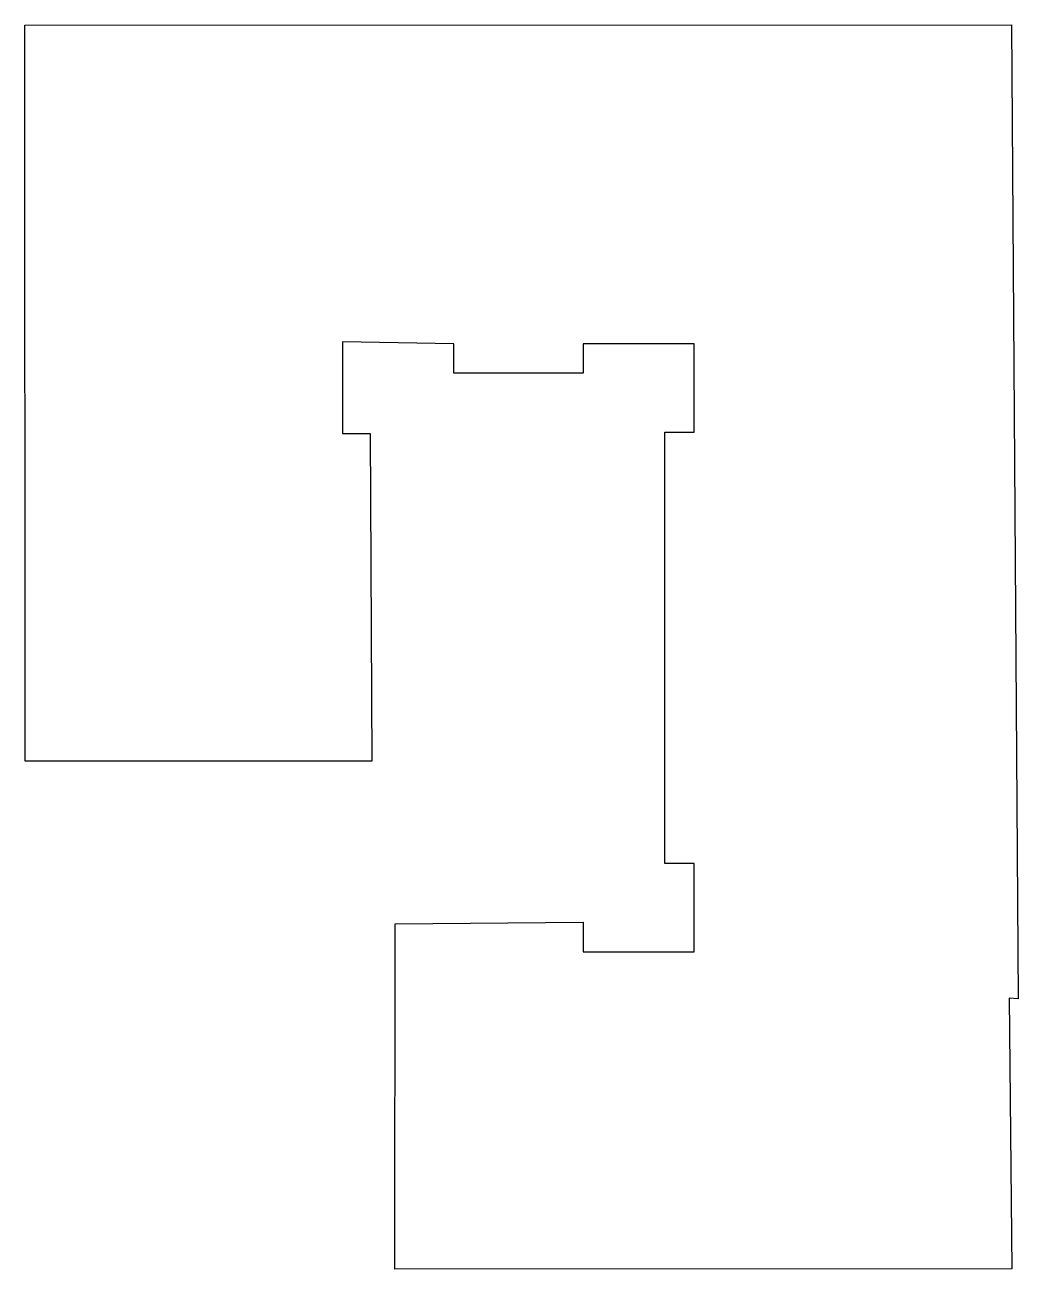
# Model space of a CAD drawing. Header units: feet. Extents: x 1 to 203, y 0 to 252.
import ezdxf

# ---------------------------------------------------------------- set-up
doc = ezdxf.new("R2010")
doc.units = ezdxf.units.FT
doc.layers.add('SLAB-BOUNDARY', color=1, linetype='Continuous')

msp = doc.modelspace()

# ---------------------------------------------------------------- linework, layer by layer
at = {"layer": 'SLAB-BOUNDARY'}
msp.add_lwpolyline([(76.35, 0), (76.4, 70.03), (114.51, 70.35), (114.51, 64.35), (137.07, 64.35), (137.07, 82.24), (131.07, 82.24), (131.07, 169.79), (137.07, 169.79), (137.07, 187.71), (114.56, 187.71), (114.56, 181.71), (88.29, 181.71), (88.29, 187.71), (65.73, 188.05), (65.73, 169.49), (71.39, 169.49), (71.73, 103.01), (1.39, 103.04), (1.36, 252.32), (201.39, 252.37), (202.72, 54.85), (200.93, 54.93), (201.44, 0.03)], close=True, dxfattribs=at)

doc.saveas('drawing.dxf')
